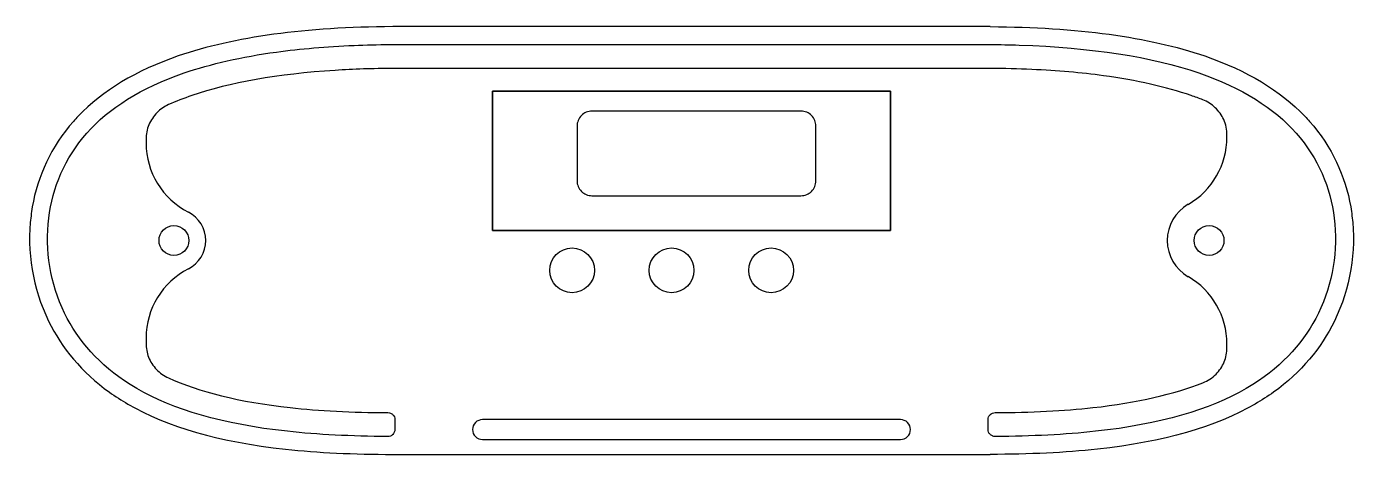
# Model space of a CAD drawing. Header units: millimetres. Extents: x -67 to 67, y -22 to 22.
import ezdxf

# ---------------------------------------------------------------- set-up
doc = ezdxf.new("R2010")
doc.units = ezdxf.units.MM
doc.layers.get('0').update_dxf_attribs({"linetype": 'CONTINUOUS'})

msp = doc.modelspace()

# ---------------------------------------------------------------- linework, layer by layer
for p, q in [((30.01, 21.5), (-30.01, 21.5)), ((-30, 19.7), (30, 19.7)), ((29.99, 17.3), (-29.99, 17.3)), ((-54.8, 10.18), (-54.8, 9.8)), ((53.8, 10.39), (53.8, 10.6)), ((-54.8, -9.8), (-54.8, -10.34)), ((53.8, -10.76), (53.8, -10.39)), ((-29.8, -18), (-29.8, -19)), ((29.8, -19), (29.8, -18)), ((-30, -21.5), (30, -21.5))]:
    msp.add_line(p, q)
for points in [[(-20, 15), (20, 15), (20, 1), (-20, 1)], [(20, 1), (20, 15), (-20, 15), (-20, 1)]]:
    msp.add_lwpolyline(points, close=True)
for points in [[(-11.5, 6, 0.414214), (-10, 4.5), (11, 4.5, 0.414214), (12.5, 6), (12.5, 11.5, 0.414214), (11, 13), (-10, 13, 0.414214), (-11.5, 11.5)], [(-21, -18, 0.414214), (-22, -19, 0.414214), (-21, -20), (21, -20, 0.414214), (22, -19, 0.414214), (21, -18)]]:
    msp.add_lwpolyline(points, format="xyb", close=True)
for centre, radius in [((-52, 0), 1.5), ((52, 0), 1.5), ((-12, -3), 2.25), ((-2, -3), 2.25), ((8, -3), 2.25)]:
    msp.add_circle(centre, radius)
for centre, radius, start, end in [((-47, 9.8), 7.8, 180, 242.9643), ((46, 10.39), 7.8, 300, 360), ((-52, 0), 3.2, -62.9643, 62.9643), ((52, 0), 4.2, 120, 240), ((-47, -9.8), 7.8, 117.0357, 180), ((46, -10.39), 7.8, 0, 60)]:
    msp.add_arc(centre, radius, start, end)
for points, knots in [([(-30.01, 21.5), (-30.01, 21.5), (-30.02, 21.5), (-30.02, 21.5), (-38.76, 21.43), (-45.91, 20.48), (-51.56, 18.55), (-55.82, 17.08), (-59.17, 15.06), (-61.62, 12.5), (-61.79, 12.33), (-61.95, 12.15), (-62.1, 11.97), (-64.34, 9.45), (-65.7, 6.44), (-66.23, 3.38), (-66.28, 3.08), (-66.32, 2.78), (-66.36, 2.48), (-66.8, -1.1), (-66.21, -4.79), (-64.59, -8.11), (-63.29, -10.77), (-61.26, -13.26), (-58.49, -15.25), (-57.9, -15.66), (-57.28, -16.06), (-56.63, -16.44), (-52.66, -18.74), (-47.49, -20.24), (-40.78, -20.97), (-37.54, -21.32), (-33.96, -21.5), (-30, -21.5)], [-0.000042, -0.000042, -0.000042, -0.000042, 0.000079, 0.000079, 0.000079, 0.178064, 0.178064, 0.178064, 0.312614, 0.312614, 0.312614, 0.321684, 0.321684, 0.321684, 0.4522, 0.4522, 0.4522, 0.464939, 0.464939, 0.464939, 0.616577, 0.616577, 0.616577, 0.739933, 0.739933, 0.739933, 0.765961, 0.765961, 0.765961, 0.923849, 0.923849, 0.923849, 1, 1, 1, 1]), ([(30.01, 21.5), (30.01, 21.5), (30.02, 21.5), (30.02, 21.5), (38.76, 21.43), (45.91, 20.48), (51.56, 18.55), (55.82, 17.08), (59.17, 15.06), (61.62, 12.5), (61.79, 12.33), (61.95, 12.15), (62.1, 11.97), (64.34, 9.45), (65.7, 6.44), (66.23, 3.38), (66.28, 3.08), (66.32, 2.78), (66.36, 2.48), (66.8, -1.1), (66.21, -4.79), (64.59, -8.11), (63.29, -10.77), (61.26, -13.26), (58.49, -15.25), (57.9, -15.66), (57.28, -16.06), (56.63, -16.44), (52.66, -18.74), (47.49, -20.24), (40.78, -20.97), (37.54, -21.32), (33.96, -21.5), (30, -21.5)], [-0.000042, -0.000042, -0.000042, -0.000042, 0.000079, 0.000079, 0.000079, 0.178064, 0.178064, 0.178064, 0.312614, 0.312614, 0.312614, 0.321684, 0.321684, 0.321684, 0.4522, 0.4522, 0.4522, 0.464939, 0.464939, 0.464939, 0.616577, 0.616577, 0.616577, 0.739933, 0.739933, 0.739933, 0.765961, 0.765961, 0.765961, 0.923849, 0.923849, 0.923849, 1, 1, 1, 1]), ([(-30.5, -19.7), (-34.21, -19.68), (-37.56, -19.51), (-40.58, -19.18), (-47.13, -18.47), (-52.06, -17.01), (-55.73, -14.88), (-55.96, -14.75), (-56.19, -14.61), (-56.41, -14.47), (-59.5, -12.53), (-61.64, -10.05), (-62.98, -7.32), (-64.44, -4.32), (-64.97, -0.97), (-64.57, 2.26), (-64.2, 5.31), (-62.97, 8.28), (-60.76, 10.78), (-58.53, 13.3), (-55.3, 15.36), (-50.97, 16.84), (-48.29, 17.76), (-45.2, 18.46), (-41.7, 18.94), (-39.29, 19.27), (-36.69, 19.49), (-33.89, 19.61), (-32.73, 19.65), (-31.53, 19.69), (-30.3, 19.7), (-30.2, 19.7), (-30.1, 19.7), (-30, 19.7), (-30, 19.7), (-30, 19.7), (-30, 19.7)], [-0.9967189, -0.9967189, -0.9967189, -0.9967189, -0.9238489, -0.9238489, -0.9238489, -0.7659612, -0.7659612, -0.7659612, -0.7559863, -0.7559863, -0.7559863, -0.6165771, -0.6165771, -0.6165771, -0.4649394, -0.4649394, -0.4649394, -0.3216837, -0.3216837, -0.3216837, -0.1780641, -0.1780641, -0.1780641, -0.089038, -0.089038, -0.089038, -0.027611, -0.027611, -0.027611, -0.0020996, -0.0020996, -0.0020996, -0.0000119, -0.0000119, -0.0000119, -0.0000066, -0.0000066, -0.0000066, -0.0000066]), ([(30, 19.7), (30, 19.7), (30, 19.7), (30, 19.7), (30.97, 19.69), (31.97, 19.67), (32.93, 19.64), (40.21, 19.4), (46.23, 18.47), (50.97, 16.84), (55.3, 15.36), (58.53, 13.3), (60.76, 10.78), (62.97, 8.28), (64.2, 5.31), (64.57, 2.26), (64.97, -0.97), (64.44, -4.32), (62.98, -7.32), (61.64, -10.05), (59.5, -12.53), (56.41, -14.47), (56.19, -14.61), (55.96, -14.75), (55.73, -14.88), (52.06, -17.01), (47.13, -18.47), (40.58, -19.18), (37.56, -19.51), (34.21, -19.68), (30.5, -19.7)], [0.0000066, 0.0000066, 0.0000066, 0.0000066, 0.0000119, 0.0000119, 0.0000119, 0.0206186, 0.0206186, 0.0206186, 0.1780641, 0.1780641, 0.1780641, 0.3216837, 0.3216837, 0.3216837, 0.4649394, 0.4649394, 0.4649394, 0.6165771, 0.6165771, 0.6165771, 0.7559863, 0.7559863, 0.7559863, 0.7659612, 0.7659612, 0.7659612, 0.9238489, 0.9238489, 0.9238489, 0.9967189, 0.9967189, 0.9967189, 0.9967189]), ([(-29.99, 17.3), (-32.02, 17.28), (-33.96, 17.22), (-35.8, 17.1), (-41.59, 16.73), (-46.4, 15.87), (-50.19, 14.57), (-51.02, 14.29), (-51.81, 13.98), (-52.54, 13.66)], [0.0000654, 0.0000654, 0.0000654, 0.0000654, 0.0429987, 0.0429987, 0.0429987, 0.1780641, 0.1780641, 0.1780641, 0.2076973, 0.2076973, 0.2076973, 0.2076973]), ([(51.38, 14.14), (51, 14.29), (50.6, 14.43), (50.19, 14.57), (47.7, 15.43), (44.76, 16.1), (41.38, 16.56), (39.17, 16.86), (36.77, 17.07), (34.18, 17.19), (32.83, 17.25), (31.43, 17.29), (29.99, 17.3)], [-0.1925842, -0.1925842, -0.1925842, -0.1925842, -0.1780641, -0.1780641, -0.1780641, -0.0890647, -0.0890647, -0.0890647, -0.0305819, -0.0305819, -0.0305819, -0.0000654, -0.0000654, -0.0000654, -0.0000654]), ([(-52.54, 13.66), (-52.97, 13.47), (-53.37, 13.19), (-53.7, 12.85), (-54.05, 12.5), (-54.33, 12.08), (-54.52, 11.63), (-54.7, 11.17), (-54.8, 10.68), (-54.8, 10.18)], [-0.4631341, -0.4631341, -0.4631341, -0.4631341, -0.3125156, -0.3125156, -0.3125156, -0.1562578, -0.1562578, -0.1562578, 0, 0, 0, 0]), ([(53.8, 10.6), (53.8, 10.87), (53.77, 11.13), (53.72, 11.39), (53.66, 11.65), (53.58, 11.91), (53.47, 12.15), (53.27, 12.6), (52.98, 13.01), (52.62, 13.35), (52.26, 13.69), (51.84, 13.96), (51.38, 14.14)], [-0.4809151, -0.4809151, -0.4809151, -0.4809151, -0.3967153, -0.3967153, -0.3967153, -0.3125156, -0.3125156, -0.3125156, -0.1562578, -0.1562578, -0.1562578, 0, 0, 0, 0]), ([(-54.8, -10.34), (-54.8, -10.81), (-54.71, -11.28), (-54.55, -11.71), (-54.37, -12.17), (-54.1, -12.6), (-53.76, -12.96), (-53.42, -13.31), (-53.01, -13.6), (-52.56, -13.81)], [-0.4601939, -0.4601939, -0.4601939, -0.4601939, -0.3125156, -0.3125156, -0.3125156, -0.1562578, -0.1562578, -0.1562578, 0, 0, 0, 0]), ([(51.39, -14.3), (51.64, -14.2), (51.87, -14.08), (52.09, -13.94), (52.31, -13.79), (52.52, -13.62), (52.7, -13.43), (53.05, -13.08), (53.33, -12.67), (53.52, -12.21), (53.7, -11.75), (53.8, -11.26), (53.8, -10.76)], [-0.4796813, -0.4796813, -0.4796813, -0.4796813, -0.3960985, -0.3960985, -0.3960985, -0.3125156, -0.3125156, -0.3125156, -0.1562578, -0.1562578, -0.1562578, 0, 0, 0, 0]), ([(-52.56, -13.81), (-49.48, -15.2), (-45.47, -16.23), (-40.32, -16.8), (-37.41, -17.11), (-34.13, -17.28), (-30.5, -17.3)], [0.7953077, 0.7953077, 0.7953077, 0.7953077, 0.9238489, 0.9238489, 0.9238489, 0.9966932, 0.9966932, 0.9966932, 0.9966932]), ([(30.5, -17.3), (34.13, -17.28), (37.41, -17.11), (40.32, -16.8), (44.84, -16.3), (48.48, -15.44), (51.39, -14.3)], [-0.9966932, -0.9966932, -0.9966932, -0.9966932, -0.9238489, -0.9238489, -0.9238489, -0.811038, -0.811038, -0.811038, -0.811038]), ([(-30.5, -17.3), (-30.4, -17.3), (-30.31, -17.32), (-30.23, -17.35), (-30.14, -17.39), (-30.07, -17.44), (-30, -17.51), (-29.94, -17.57), (-29.89, -17.65), (-29.85, -17.73), (-29.82, -17.82), (-29.8, -17.91), (-29.8, -18)], [-0.07859485, -0.07859485, -0.07859485, -0.07859485, -0.05859667, -0.05859667, -0.05859667, -0.03906445, -0.03906445, -0.03906445, -0.01953222, -0.01953222, -0.01953222, 0, 0, 0, 0]), ([(29.8, -18), (29.8, -17.91), (29.82, -17.81), (29.85, -17.73), (29.89, -17.64), (29.94, -17.57), (30.01, -17.5), (30.07, -17.44), (30.15, -17.39), (30.23, -17.35), (30.32, -17.32), (30.41, -17.3), (30.5, -17.3)], [-0.07859485, -0.07859485, -0.07859485, -0.07859485, -0.05859667, -0.05859667, -0.05859667, -0.03906445, -0.03906445, -0.03906445, -0.01953222, -0.01953222, -0.01953222, 0, 0, 0, 0]), ([(-29.8, -19), (-29.8, -19.05), (-29.8, -19.09), (-29.81, -19.14), (-29.82, -19.19), (-29.84, -19.23), (-29.86, -19.28), (-29.89, -19.36), (-29.95, -19.44), (-30.01, -19.5), (-30.08, -19.56), (-30.15, -19.61), (-30.24, -19.65), (-30.32, -19.68), (-30.41, -19.7), (-30.5, -19.7)], [-0.07893388, -0.07893388, -0.07893388, -0.07893388, -0.06876528, -0.06876528, -0.06876528, -0.05859667, -0.05859667, -0.05859667, -0.03906445, -0.03906445, -0.03906445, -0.01953222, -0.01953222, -0.01953222, 0, 0, 0, 0]), ([(30.5, -19.7), (30.46, -19.7), (30.41, -19.69), (30.36, -19.69), (30.31, -19.68), (30.27, -19.66), (30.23, -19.64), (30.14, -19.61), (30.07, -19.56), (30, -19.49), (29.94, -19.43), (29.89, -19.35), (29.85, -19.26), (29.82, -19.18), (29.8, -19.09), (29.8, -19)], [-0.07893388, -0.07893388, -0.07893388, -0.07893388, -0.06876528, -0.06876528, -0.06876528, -0.05859667, -0.05859667, -0.05859667, -0.03906445, -0.03906445, -0.03906445, -0.01953222, -0.01953222, -0.01953222, 0, 0, 0, 0])]:
    msp.add_open_spline(points, degree=3, knots=knots)

doc.saveas('drawing.dxf')
